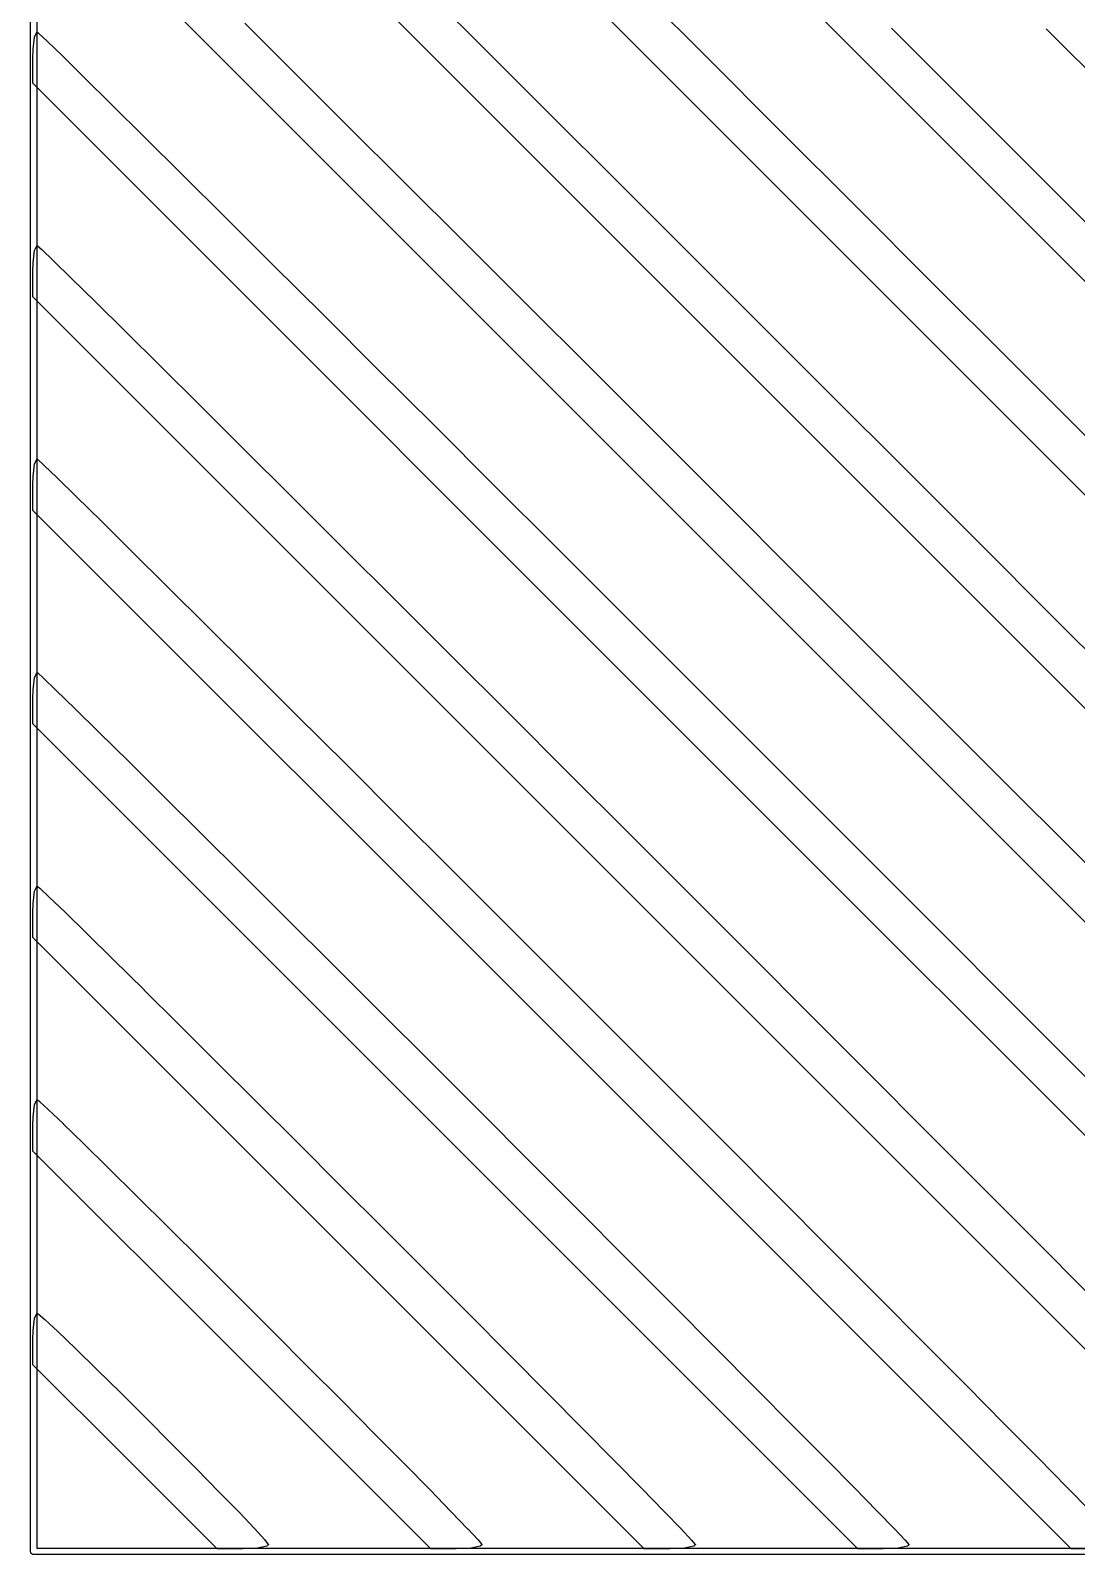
# Model space of a CAD drawing. Extents: x 195.4 to 235.6, y -143.1 to -103.
# Drawn here: x 195.45 to 212.04, y -143.05 to -118.88 of the extents above; entities that cross this region are included whole.
import ezdxf

# ---------------------------------------------------------------- set-up
doc = ezdxf.new("R2010")
doc.units = 0
doc.layers.add('BLACK', color=7, linetype='CONTINUOUS')

msp = doc.modelspace()

# ---------------------------------------------------------------- linework, layer by layer
at = {"layer": 'BLACK', "linetype": 'CONTINUOUS'}
for p, q in [((195.45, -142.998), (195.45, -103.002)), ((195.55, -103.05), (195.55, -142.95)), ((232.278, -142.96), (195.49, -106.172)), ((212.191, -126.259), (195.49, -109.559)), ((210.497, -127.953), (195.49, -112.946)), ((208.804, -129.646), (195.49, -116.332)), ((205.033, -118.163), (206.173, -119.302)), ((201.679, -118.202), (202.665, -119.185)), ((195.516, -118.985), (195.553, -118.909)), ((195.553, -118.908), (195.554, -118.907)), ((195.553, -118.909), (195.553, -118.908)), ((195.553, -118.908), (195.553, -118.908)), ((195.553, -118.908), (195.553, -118.908)), ((195.553, -118.908), (195.553, -118.908)), ((195.553, -118.908), (195.553, -118.908)), ((195.553, -118.909), (195.553, -118.909)), ((195.553, -118.909), (195.553, -118.909)), ((195.553, -118.909), (195.553, -118.909)), ((195.554, -118.907), (195.554, -118.907)), ((195.554, -118.907), (195.554, -118.907)), ((195.554, -118.907), (195.554, -118.907)), ((195.554, -118.907), (195.555, -118.907)), ((195.555, -118.907), (195.555, -118.906)), ((195.555, -118.906), (195.555, -118.906)), ((195.555, -118.906), (195.556, -118.906)), ((195.555, -118.907), (195.555, -118.907)), ((195.555, -118.907), (195.555, -118.907)), ((195.556, -118.906), (195.556, -118.906)), ((195.556, -118.906), (195.556, -118.906)), ((195.556, -118.906), (195.556, -118.906)), ((195.556, -118.906), (195.557, -118.906)), ((195.557, -118.906), (195.557, -118.906)), ((195.557, -118.906), (195.557, -118.906)), ((195.557, -118.906), (195.557, -118.906)), ((195.557, -118.906), (195.557, -118.906)), ((195.557, -118.906), (195.558, -118.906)), ((195.558, -118.906), (195.558, -118.906)), ((195.558, -118.906), (195.558, -118.906)), ((195.558, -118.906), (195.558, -118.906)), ((195.558, -118.906), (195.559, -118.906)), ((195.559, -118.906), (195.559, -118.906)), ((195.559, -118.906), (195.559, -118.907)), ((195.559, -118.907), (195.559, -118.907)), ((195.559, -118.907), (195.559, -118.907)), ((195.559, -118.907), (195.56, -118.907)), ((195.56, -118.907), (195.56, -118.907)), ((195.56, -118.907), (195.56, -118.907)), ((195.56, -118.907), (195.56, -118.907)), ((195.56, -118.907), (195.584, -118.927)), ((198.848, -118.767), (199.634, -119.548)), ((209.107, -118.844), (222.587, -132.323)), ((212.755, -120.045), (211.564, -118.857)), ((195.492, -119.18), (195.515, -118.986)), ((195.515, -118.986), (195.515, -118.985)), ((195.515, -118.985), (195.515, -118.985)), ((195.515, -118.985), (195.516, -118.985)), ((195.515, -118.986), (195.515, -118.986)), ((195.515, -118.986), (195.515, -118.986)), ((195.515, -118.986), (195.515, -118.986)), ((195.515, -118.986), (195.515, -118.986)), ((195.584, -118.927), (195.584, -118.927)), ((195.584, -118.927), (195.584, -118.927)), ((195.584, -118.927), (195.584, -118.927)), ((195.584, -118.927), (195.716, -119.052)), ((195.716, -119.052), (195.716, -119.052)), ((195.716, -119.052), (195.716, -119.052)), ((195.716, -119.052), (195.956, -119.286)), ((195.489, -119.313), (195.492, -119.18)), ((195.489, -119.716), (195.489, -119.313)), ((195.489, -119.313), (195.489, -119.313)), ((195.489, -119.313), (195.489, -119.313)), ((195.492, -119.18), (195.492, -119.18)), ((195.492, -119.18), (195.492, -119.18)), ((195.492, -119.18), (195.492, -119.18)), ((195.956, -119.286), (195.956, -119.286)), ((195.956, -119.286), (195.956, -119.286)), ((195.956, -119.286), (196.298, -119.621)), ((202.665, -119.185), (202.665, -119.185)), ((202.665, -119.185), (203.695, -120.213)), ((206.173, -119.302), (207.344, -120.471)), ((196.298, -119.621), (196.298, -119.622)), ((196.298, -119.622), (196.734, -120.053)), ((199.634, -119.548), (199.634, -119.548)), ((199.634, -119.548), (199.634, -119.548)), ((199.634, -119.548), (200.48, -120.392)), ((195.489, -119.717), (195.489, -119.716)), ((195.489, -119.716), (195.489, -119.716)), ((195.489, -119.716), (195.489, -119.716)), ((195.489, -119.718), (195.489, -119.717)), ((195.489, -119.717), (195.489, -119.717)), ((195.489, -119.717), (195.489, -119.717)), ((195.489, -119.717), (195.489, -119.717)), ((195.489, -119.717), (195.489, -119.717)), ((195.489, -119.717), (195.489, -119.717)), ((195.49, -119.718), (195.489, -119.718)), ((195.489, -119.718), (195.489, -119.718)), ((195.489, -119.718), (195.489, -119.718)), ((195.49, -119.719), (195.49, -119.718)), ((207.111, -131.339), (195.49, -119.719)), ((195.49, -119.719), (195.49, -119.719)), ((195.49, -119.719), (195.49, -119.719)), ((196.734, -120.053), (196.734, -120.053)), ((196.734, -120.053), (196.734, -120.053)), ((196.734, -120.053), (197.259, -120.572)), ((203.695, -120.213), (204.765, -121.281)), ((197.259, -120.572), (197.259, -120.572)), ((197.259, -120.572), (197.864, -121.173)), ((200.48, -120.392), (200.48, -120.392)), ((200.48, -120.392), (201.382, -121.29)), ((207.344, -120.471), (207.344, -120.471)), ((207.344, -120.471), (208.54, -121.666)), ((197.864, -121.173), (197.864, -121.173)), ((197.864, -121.173), (197.864, -121.173)), ((197.864, -121.173), (198.543, -121.848)), ((201.382, -121.29), (201.382, -121.29)), ((201.382, -121.29), (202.333, -122.238)), ((204.765, -121.281), (205.868, -122.382)), ((208.54, -121.666), (209.755, -122.881)), ((198.543, -121.848), (198.543, -121.848)), ((198.543, -121.848), (199.29, -122.59)), ((202.333, -122.238), (202.333, -122.238)), ((202.333, -122.238), (202.333, -122.238)), ((202.333, -122.238), (203.325, -123.229)), ((195.492, -122.566), (195.515, -122.373)), ((195.515, -122.372), (195.516, -122.371)), ((195.515, -122.373), (195.515, -122.372)), ((195.515, -122.372), (195.515, -122.372)), ((195.515, -122.372), (195.515, -122.372)), ((195.515, -122.372), (195.515, -122.372)), ((195.515, -122.373), (195.515, -122.373)), ((195.515, -122.373), (195.515, -122.373)), ((195.516, -122.371), (195.553, -122.295)), ((195.553, -122.295), (195.553, -122.294)), ((195.553, -122.294), (195.553, -122.294)), ((195.553, -122.294), (195.554, -122.294)), ((195.553, -122.295), (195.553, -122.295)), ((195.553, -122.295), (195.553, -122.295)), ((195.553, -122.295), (195.553, -122.295)), ((195.553, -122.295), (195.553, -122.295)), ((195.553, -122.295), (195.553, -122.295)), ((195.554, -122.294), (195.554, -122.293)), ((195.554, -122.293), (195.555, -122.293)), ((195.554, -122.294), (195.554, -122.294)), ((195.554, -122.294), (195.554, -122.294)), ((195.554, -122.294), (195.554, -122.294)), ((195.555, -122.293), (195.555, -122.293)), ((195.555, -122.293), (195.555, -122.293)), ((195.555, -122.293), (195.555, -122.293)), ((195.555, -122.293), (195.555, -122.293)), ((195.555, -122.293), (195.556, -122.293)), ((195.556, -122.293), (195.556, -122.293)), ((195.556, -122.293), (195.556, -122.293)), ((195.556, -122.293), (195.556, -122.293)), ((195.556, -122.293), (195.557, -122.293)), ((195.557, -122.293), (195.557, -122.293)), ((195.557, -122.293), (195.557, -122.293)), ((195.557, -122.293), (195.557, -122.293)), ((195.557, -122.293), (195.558, -122.293)), ((195.558, -122.293), (195.558, -122.293)), ((195.558, -122.293), (195.558, -122.293)), ((195.558, -122.293), (195.558, -122.293)), ((195.558, -122.293), (195.559, -122.293)), ((195.559, -122.293), (195.559, -122.293)), ((195.559, -122.293), (195.559, -122.293)), ((195.559, -122.293), (195.559, -122.293)), ((195.559, -122.293), (195.56, -122.293)), ((195.56, -122.293), (195.56, -122.293)), ((195.56, -122.293), (195.56, -122.293)), ((195.56, -122.293), (195.56, -122.294)), ((195.56, -122.294), (195.56, -122.294)), ((195.56, -122.294), (195.561, -122.294)), ((195.561, -122.294), (195.63, -122.356)), ((195.63, -122.356), (195.63, -122.356)), ((195.63, -122.356), (195.63, -122.356)), ((195.63, -122.356), (195.63, -122.356)), ((195.63, -122.356), (195.812, -122.53)), ((195.812, -122.53), (195.812, -122.53)), ((195.812, -122.53), (195.812, -122.53)), ((195.812, -122.53), (196.097, -122.809)), ((205.868, -122.382), (205.868, -122.382)), ((205.868, -122.382), (206.998, -123.511)), ((195.489, -122.7), (195.492, -122.567)), ((195.489, -123.102), (195.489, -122.7)), ((195.489, -122.7), (195.489, -122.7)), ((195.489, -122.7), (195.489, -122.7)), ((195.492, -122.567), (195.492, -122.566)), ((195.492, -122.566), (195.492, -122.566)), ((195.492, -122.567), (195.492, -122.567)), ((199.29, -122.59), (199.29, -122.59)), ((199.29, -122.59), (199.29, -122.59)), ((199.29, -122.59), (200.096, -123.393)), ((196.097, -122.809), (196.097, -122.809)), ((196.097, -122.809), (196.48, -123.186)), ((209.755, -122.881), (209.755, -122.881)), ((209.755, -122.881), (210.984, -124.109)), ((195.489, -123.103), (195.489, -123.102)), ((195.489, -123.104), (195.489, -123.103)), ((195.489, -123.103), (195.489, -123.103)), ((195.489, -123.103), (195.489, -123.103)), ((195.489, -123.103), (195.489, -123.103)), ((195.489, -123.105), (195.489, -123.104)), ((195.489, -123.104), (195.489, -123.104)), ((195.489, -123.104), (195.489, -123.104)), ((195.489, -123.104), (195.489, -123.104)), ((195.49, -123.105), (195.489, -123.105)), ((195.489, -123.105), (195.489, -123.105)), ((195.489, -123.105), (195.489, -123.105)), ((195.49, -123.106), (195.49, -123.105)), ((195.49, -123.105), (195.49, -123.105)), ((205.417, -133.033), (195.49, -123.106)), ((195.49, -123.106), (195.49, -123.106)), ((196.48, -123.186), (196.48, -123.186)), ((196.48, -123.186), (196.952, -123.652)), ((203.325, -123.229), (204.353, -124.255)), ((200.096, -123.393), (200.096, -123.393)), ((200.096, -123.393), (200.096, -123.393)), ((200.096, -123.393), (200.956, -124.25)), ((196.952, -123.652), (196.952, -123.652)), ((196.952, -123.652), (197.505, -124.201)), ((206.998, -123.511), (208.148, -124.66)), ((197.505, -124.201), (197.505, -124.201)), ((197.505, -124.201), (197.505, -124.201)), ((197.505, -124.201), (198.134, -124.824)), ((210.984, -124.109), (212.221, -125.346)), ((200.956, -124.25), (200.956, -124.25)), ((200.956, -124.25), (201.862, -125.153)), ((204.353, -124.255), (205.411, -125.311)), ((208.148, -124.66), (208.148, -124.66)), ((208.148, -124.66), (209.313, -125.824)), ((198.134, -124.824), (198.134, -124.824)), ((198.134, -124.824), (198.829, -125.515)), ((201.862, -125.153), (202.807, -126.096)), ((205.411, -125.311), (205.411, -125.311)), ((205.411, -125.311), (206.491, -126.39)), ((198.829, -125.515), (198.829, -125.515)), ((198.829, -125.515), (199.583, -126.266)), ((195.492, -125.953), (195.515, -125.76)), ((195.515, -125.759), (195.515, -125.758)), ((195.515, -125.758), (195.516, -125.758)), ((195.515, -125.76), (195.515, -125.759)), ((195.515, -125.759), (195.515, -125.759)), ((195.515, -125.759), (195.515, -125.759)), ((195.515, -125.759), (195.515, -125.759)), ((195.515, -125.76), (195.515, -125.76)), ((195.516, -125.758), (195.553, -125.682)), ((195.553, -125.682), (195.553, -125.681)), ((195.553, -125.681), (195.553, -125.681)), ((195.553, -125.681), (195.553, -125.681)), ((195.553, -125.681), (195.553, -125.681)), ((195.553, -125.681), (195.554, -125.681)), ((195.553, -125.682), (195.553, -125.682)), ((195.553, -125.682), (195.553, -125.682)), ((195.553, -125.682), (195.553, -125.682)), ((195.554, -125.681), (195.554, -125.68)), ((195.554, -125.68), (195.554, -125.68)), ((195.554, -125.68), (195.554, -125.68)), ((195.554, -125.68), (195.555, -125.68)), ((195.554, -125.681), (195.554, -125.681)), ((195.555, -125.68), (195.555, -125.68)), ((195.555, -125.68), (195.555, -125.68)), ((195.555, -125.68), (195.555, -125.68)), ((195.555, -125.68), (195.555, -125.68)), ((195.555, -125.68), (195.556, -125.68)), ((195.556, -125.68), (195.556, -125.679)), ((195.556, -125.679), (195.556, -125.679)), ((195.556, -125.679), (195.556, -125.679)), ((195.556, -125.679), (195.557, -125.679)), ((195.557, -125.679), (195.557, -125.679)), ((195.557, -125.679), (195.557, -125.679)), ((195.557, -125.679), (195.557, -125.679)), ((195.557, -125.679), (195.558, -125.679)), ((195.558, -125.679), (195.558, -125.679)), ((195.558, -125.679), (195.558, -125.679)), ((195.558, -125.679), (195.558, -125.68)), ((195.558, -125.68), (195.559, -125.68)), ((195.559, -125.68), (195.559, -125.68)), ((195.559, -125.68), (195.559, -125.68)), ((195.559, -125.68), (195.559, -125.68)), ((195.559, -125.68), (195.559, -125.68)), ((195.559, -125.68), (195.56, -125.68)), ((195.56, -125.68), (195.566, -125.684)), ((195.566, -125.684), (195.566, -125.684)), ((195.566, -125.684), (195.566, -125.684)), ((195.566, -125.684), (195.567, -125.685)), ((195.567, -125.685), (195.663, -125.773)), ((195.663, -125.773), (195.663, -125.773)), ((195.663, -125.773), (195.663, -125.773)), ((195.663, -125.773), (195.663, -125.773)), ((195.663, -125.773), (195.869, -125.971)), ((209.313, -125.824), (209.313, -125.824)), ((209.313, -125.824), (210.486, -126.997)), ((195.489, -126.087), (195.492, -125.953)), ((195.489, -126.489), (195.489, -126.087)), ((195.489, -126.087), (195.489, -126.087)), ((195.489, -126.087), (195.489, -126.087)), ((195.492, -125.953), (195.492, -125.953)), ((195.492, -125.953), (195.492, -125.953)), ((195.492, -125.953), (195.492, -125.953)), ((195.869, -125.971), (195.869, -125.971)), ((195.869, -125.971), (196.175, -126.271)), ((202.807, -126.096), (202.807, -126.096)), ((202.807, -126.096), (203.785, -127.072)), ((196.175, -126.271), (196.175, -126.271)), ((196.175, -126.271), (196.575, -126.664)), ((199.583, -126.266), (199.583, -126.267)), ((199.583, -126.267), (199.583, -126.267)), ((199.583, -126.267), (200.39, -127.07)), ((206.491, -126.39), (207.587, -127.485)), ((195.489, -126.49), (195.489, -126.489)), ((195.489, -126.489), (195.489, -126.489)), ((195.489, -126.491), (195.489, -126.49)), ((195.489, -126.49), (195.489, -126.49)), ((195.489, -126.49), (195.489, -126.49)), ((195.489, -126.49), (195.489, -126.49)), ((195.489, -126.492), (195.489, -126.491)), ((195.489, -126.491), (195.489, -126.491)), ((195.489, -126.491), (195.489, -126.491)), ((195.489, -126.491), (195.489, -126.491)), ((195.49, -126.492), (195.489, -126.492)), ((195.489, -126.492), (195.489, -126.492)), ((195.49, -126.493), (195.49, -126.492)), ((195.49, -126.492), (195.49, -126.492)), ((195.49, -126.492), (195.49, -126.492)), ((203.724, -134.726), (195.49, -126.493)), ((196.575, -126.664), (196.575, -126.664)), ((196.575, -126.664), (197.059, -127.142)), ((200.39, -127.07), (200.39, -127.07)), ((200.39, -127.07), (201.241, -127.918)), ((203.785, -127.072), (203.785, -127.072)), ((203.785, -127.072), (204.788, -128.074)), ((210.486, -126.997), (210.486, -126.997)), ((210.486, -126.997), (211.662, -128.173)), ((197.059, -127.142), (197.059, -127.142)), ((197.059, -127.142), (197.059, -127.142)), ((197.059, -127.142), (197.619, -127.697)), ((207.587, -127.485), (207.587, -127.485)), ((207.587, -127.485), (207.587, -127.485)), ((207.587, -127.485), (208.693, -128.591)), ((197.619, -127.697), (197.619, -127.697)), ((197.619, -127.697), (197.619, -127.697)), ((197.619, -127.697), (198.247, -128.321)), ((201.241, -127.918), (201.241, -127.918)), ((201.241, -127.918), (202.129, -128.804)), ((204.788, -128.074), (204.788, -128.074)), ((204.788, -128.074), (204.788, -128.074)), ((204.788, -128.074), (205.81, -129.095)), ((225.505, -142.96), (210.497, -127.953)), ((210.497, -127.953), (210.497, -127.953)), ((198.247, -128.321), (198.247, -128.321)), ((198.247, -128.321), (198.936, -129.006)), ((211.662, -128.173), (211.662, -128.173)), ((211.662, -128.173), (212.834, -129.345)), ((202.129, -128.804), (202.129, -128.804)), ((202.129, -128.804), (203.047, -129.72)), ((208.693, -128.591), (208.693, -128.591)), ((208.693, -128.591), (209.802, -129.7)), ((198.936, -129.006), (198.936, -129.006)), ((198.936, -129.006), (198.936, -129.006)), ((198.936, -129.006), (199.676, -129.743)), ((195.492, -129.34), (195.515, -129.146)), ((195.515, -129.146), (195.515, -129.145)), ((195.515, -129.145), (195.515, -129.145)), ((195.515, -129.145), (195.516, -129.145)), ((195.515, -129.146), (195.515, -129.146)), ((195.515, -129.146), (195.515, -129.146)), ((195.515, -129.146), (195.515, -129.146)), ((195.515, -129.146), (195.515, -129.146)), ((195.516, -129.145), (195.552, -129.069)), ((195.552, -129.069), (195.553, -129.069)), ((195.553, -129.068), (195.553, -129.067)), ((195.553, -129.067), (195.554, -129.067)), ((195.553, -129.069), (195.553, -129.068)), ((195.553, -129.068), (195.553, -129.068)), ((195.553, -129.068), (195.553, -129.068)), ((195.553, -129.068), (195.553, -129.068)), ((195.553, -129.069), (195.553, -129.069)), ((195.553, -129.069), (195.553, -129.069)), ((195.554, -129.067), (195.554, -129.067)), ((195.554, -129.067), (195.554, -129.067)), ((195.554, -129.067), (195.554, -129.067)), ((195.554, -129.067), (195.554, -129.067)), ((195.554, -129.067), (195.555, -129.067)), ((195.555, -129.067), (195.555, -129.066)), ((195.555, -129.066), (195.555, -129.066)), ((195.555, -129.066), (195.556, -129.066)), ((195.555, -129.067), (195.555, -129.067)), ((195.556, -129.066), (195.556, -129.066)), ((195.556, -129.066), (195.556, -129.066)), ((195.556, -129.066), (195.556, -129.066)), ((195.556, -129.066), (195.556, -129.066)), ((195.556, -129.066), (195.557, -129.066)), ((195.557, -129.066), (195.557, -129.066)), ((195.557, -129.066), (195.557, -129.066)), ((195.557, -129.066), (195.557, -129.066)), ((195.557, -129.066), (195.558, -129.066)), ((195.558, -129.066), (195.558, -129.066)), ((195.558, -129.066), (195.558, -129.066)), ((195.558, -129.066), (195.558, -129.066)), ((195.558, -129.066), (195.559, -129.066)), ((195.559, -129.066), (195.559, -129.066)), ((195.559, -129.066), (195.559, -129.067)), ((195.559, -129.067), (195.559, -129.067)), ((195.559, -129.067), (195.559, -129.067)), ((195.559, -129.067), (195.564, -129.069)), ((195.564, -129.069), (195.564, -129.069)), ((195.564, -129.069), (195.564, -129.069)), ((195.564, -129.069), (195.564, -129.069)), ((195.564, -129.069), (195.564, -129.069)), ((195.564, -129.069), (195.564, -129.07)), ((195.564, -129.07), (195.565, -129.07)), ((195.565, -129.07), (195.565, -129.07)), ((195.565, -129.07), (195.655, -129.151)), ((195.655, -129.151), (195.655, -129.151)), ((195.655, -129.151), (195.655, -129.151)), ((195.655, -129.151), (195.655, -129.151)), ((195.655, -129.151), (195.854, -129.341)), ((205.81, -129.095), (205.81, -129.095)), ((205.81, -129.095), (205.81, -129.095)), ((205.81, -129.095), (206.843, -130.128)), ((195.489, -129.473), (195.492, -129.34)), ((195.489, -129.876), (195.489, -129.473)), ((195.489, -129.473), (195.489, -129.473)), ((195.489, -129.473), (195.489, -129.473)), ((195.492, -129.34), (195.492, -129.34)), ((195.492, -129.34), (195.492, -129.34)), ((195.492, -129.34), (195.492, -129.34)), ((195.854, -129.341), (195.854, -129.342)), ((195.854, -129.342), (195.854, -129.342)), ((195.854, -129.342), (196.152, -129.632)), ((196.152, -129.632), (196.152, -129.632)), ((196.152, -129.632), (196.152, -129.632)), ((196.152, -129.632), (196.54, -130.013)), ((199.676, -129.743), (199.676, -129.743)), ((199.676, -129.743), (200.461, -130.524)), ((203.047, -129.72), (203.987, -130.659)), ((222.118, -142.96), (208.804, -129.646)), ((208.804, -129.646), (208.804, -129.646)), ((209.802, -129.7), (210.908, -130.806)), ((195.489, -129.877), (195.489, -129.876)), ((195.489, -129.876), (195.489, -129.876)), ((195.489, -129.878), (195.489, -129.877)), ((195.489, -129.877), (195.489, -129.877)), ((195.489, -129.877), (195.489, -129.877)), ((195.489, -129.877), (195.489, -129.877)), ((195.49, -129.879), (195.489, -129.878)), ((195.489, -129.878), (195.489, -129.878)), ((195.489, -129.878), (195.489, -129.878)), ((195.489, -129.878), (195.489, -129.878)), ((195.489, -129.878), (195.489, -129.878)), ((195.489, -129.878), (195.489, -129.878)), ((202.031, -136.42), (195.49, -129.879)), ((195.49, -129.879), (195.49, -129.879)), ((195.49, -129.879), (195.49, -129.879)), ((195.49, -129.879), (195.49, -129.879)), ((196.54, -130.013), (196.54, -130.013)), ((196.54, -130.013), (197.009, -130.476)), ((206.843, -130.128), (206.843, -130.128)), ((206.843, -130.128), (207.882, -131.166)), ((197.009, -130.476), (197.009, -130.476)), ((197.009, -130.476), (197.55, -131.012)), ((200.461, -130.524), (200.461, -130.524)), ((200.461, -130.524), (201.28, -131.341)), ((203.987, -130.659), (203.987, -130.659)), ((203.987, -130.659), (204.941, -131.613)), ((210.908, -130.806), (210.908, -130.806)), ((210.908, -130.806), (212.004, -131.903)), ((197.55, -131.012), (197.55, -131.012)), ((197.55, -131.012), (198.154, -131.611)), ((207.882, -131.166), (208.918, -132.203)), ((201.28, -131.341), (201.28, -131.341)), ((201.28, -131.341), (202.127, -132.186)), ((218.731, -142.96), (207.111, -131.339)), ((207.111, -131.339), (207.111, -131.339)), ((198.154, -131.611), (198.154, -131.611)), ((198.154, -131.611), (198.154, -131.611)), ((198.154, -131.611), (198.811, -132.264)), ((204.941, -131.613), (204.941, -131.613)), ((204.941, -131.613), (205.903, -132.574)), ((212.004, -131.903), (213.084, -132.984)), ((202.127, -132.186), (202.127, -132.186)), ((202.127, -132.186), (202.993, -133.051)), ((198.811, -132.264), (198.811, -132.264)), ((198.811, -132.264), (199.513, -132.963)), ((208.918, -132.203), (208.918, -132.203)), ((208.918, -132.203), (208.918, -132.203)), ((208.918, -132.203), (209.945, -133.23)), ((195.492, -132.726), (195.515, -132.533)), ((195.515, -132.532), (195.516, -132.531)), ((195.515, -132.533), (195.515, -132.532)), ((195.515, -132.532), (195.515, -132.532)), ((195.515, -132.532), (195.515, -132.532)), ((195.515, -132.532), (195.515, -132.532)), ((195.515, -132.533), (195.515, -132.533)), ((195.515, -132.533), (195.515, -132.533)), ((195.516, -132.531), (195.552, -132.455)), ((195.552, -132.455), (195.552, -132.455)), ((195.552, -132.455), (195.552, -132.455)), ((195.552, -132.455), (195.552, -132.455)), ((195.552, -132.455), (195.553, -132.455)), ((195.553, -132.455), (195.553, -132.454)), ((195.553, -132.454), (195.554, -132.454)), ((195.553, -132.455), (195.553, -132.455)), ((195.553, -132.455), (195.553, -132.455)), ((195.553, -132.455), (195.553, -132.455)), ((195.554, -132.454), (195.554, -132.453)), ((195.554, -132.453), (195.554, -132.453)), ((195.554, -132.453), (195.555, -132.453)), ((195.554, -132.454), (195.554, -132.454)), ((195.554, -132.454), (195.554, -132.454)), ((195.554, -132.454), (195.554, -132.454)), ((195.555, -132.453), (195.555, -132.453)), ((195.555, -132.453), (195.555, -132.453)), ((195.555, -132.453), (195.555, -132.453)), ((195.555, -132.453), (195.555, -132.453)), ((195.555, -132.453), (195.556, -132.453)), ((195.556, -132.453), (195.556, -132.453)), ((195.556, -132.453), (195.556, -132.453)), ((195.556, -132.453), (195.556, -132.453)), ((195.556, -132.453), (195.557, -132.453)), ((195.557, -132.453), (195.557, -132.453)), ((195.557, -132.453), (195.557, -132.453)), ((195.557, -132.453), (195.557, -132.453)), ((195.557, -132.453), (195.558, -132.453)), ((195.558, -132.453), (195.558, -132.453)), ((195.558, -132.453), (195.558, -132.453)), ((195.558, -132.453), (195.558, -132.453)), ((195.558, -132.453), (195.559, -132.453)), ((195.559, -132.453), (195.559, -132.453)), ((195.559, -132.453), (195.559, -132.453)), ((195.559, -132.453), (195.559, -132.453)), ((195.559, -132.453), (195.56, -132.453)), ((195.56, -132.453), (195.56, -132.454)), ((195.56, -132.454), (195.56, -132.454)), ((195.56, -132.454), (195.56, -132.454)), ((195.56, -132.454), (195.599, -132.485)), ((195.599, -132.485), (195.599, -132.485)), ((195.599, -132.485), (195.599, -132.485)), ((195.599, -132.485), (195.599, -132.485)), ((195.599, -132.485), (195.749, -132.625)), ((195.749, -132.625), (195.749, -132.625)), ((195.749, -132.625), (195.749, -132.625)), ((195.749, -132.625), (195.749, -132.625)), ((195.749, -132.625), (195.999, -132.866)), ((205.903, -132.574), (205.903, -132.574)), ((205.903, -132.574), (206.864, -133.535)), ((195.489, -132.86), (195.492, -132.727)), ((195.489, -133.263), (195.489, -132.86)), ((195.489, -132.86), (195.489, -132.86)), ((195.489, -132.86), (195.489, -132.86)), ((195.492, -132.727), (195.492, -132.726)), ((195.492, -132.726), (195.492, -132.726)), ((195.492, -132.727), (195.492, -132.727)), ((195.999, -132.866), (195.999, -132.866)), ((195.999, -132.866), (195.999, -132.866)), ((195.999, -132.866), (196.34, -133.199)), ((199.513, -132.963), (199.513, -132.963)), ((199.513, -132.963), (200.25, -133.697)), ((202.993, -133.051), (202.993, -133.051)), ((202.993, -133.051), (203.87, -133.928)), ((215.345, -142.96), (205.417, -133.033)), ((205.417, -133.033), (205.417, -133.033)), ((195.489, -133.264), (195.489, -133.263)), ((195.489, -133.263), (195.489, -133.263)), ((195.489, -133.263), (195.489, -133.263)), ((195.489, -133.263), (195.489, -133.263)), ((195.489, -133.265), (195.489, -133.264)), ((195.489, -133.264), (195.489, -133.264)), ((195.489, -133.264), (195.489, -133.264)), ((195.489, -133.264), (195.489, -133.264)), ((195.489, -133.264), (195.489, -133.264)), ((195.49, -133.265), (195.489, -133.265)), ((195.489, -133.265), (195.489, -133.265)), ((195.489, -133.265), (195.489, -133.265)), ((195.49, -133.266), (195.49, -133.265)), ((200.338, -138.113), (195.49, -133.266)), ((195.49, -133.266), (195.49, -133.266)), ((195.49, -133.266), (195.49, -133.266)), ((196.34, -133.199), (196.34, -133.199)), ((196.34, -133.199), (196.761, -133.613)), ((209.945, -133.23), (209.945, -133.23)), ((209.945, -133.23), (210.955, -134.242)), ((196.761, -133.613), (196.761, -133.613)), ((196.761, -133.613), (197.251, -134.097)), ((206.864, -133.535), (206.864, -133.535)), ((206.864, -133.535), (207.817, -134.489)), ((200.25, -133.697), (200.25, -133.697)), ((200.25, -133.697), (201.013, -134.459)), ((197.251, -134.097), (197.251, -134.098)), ((197.251, -134.098), (197.251, -134.098)), ((197.251, -134.098), (197.8, -134.642)), ((203.87, -133.928), (203.87, -133.928)), ((203.87, -133.928), (204.75, -134.807)), ((210.955, -134.242), (211.943, -135.232)), ((201.013, -134.459), (201.013, -134.459)), ((201.013, -134.459), (201.013, -134.459)), ((201.013, -134.459), (201.793, -135.238)), ((207.817, -134.489), (207.817, -134.489)), ((207.817, -134.489), (208.755, -135.429)), ((197.8, -134.642), (197.8, -134.642)), ((197.8, -134.642), (198.397, -135.235)), ((211.958, -142.96), (203.724, -134.726)), ((203.724, -134.726), (203.724, -134.726)), ((204.75, -134.807), (204.75, -134.807)), ((204.75, -134.807), (205.624, -135.682)), ((198.397, -135.235), (198.397, -135.235)), ((198.397, -135.235), (199.032, -135.867)), ((201.793, -135.238), (201.793, -135.238)), ((201.793, -135.238), (202.581, -136.026)), ((211.943, -135.232), (211.943, -135.232)), ((211.943, -135.232), (212.901, -136.191)), ((208.755, -135.429), (208.755, -135.429)), ((208.755, -135.429), (209.671, -136.346)), ((205.624, -135.682), (205.624, -135.682)), ((205.624, -135.682), (206.484, -136.544)), ((195.492, -136.113), (195.515, -135.92)), ((195.515, -135.918), (195.552, -135.842)), ((195.515, -135.919), (195.515, -135.918)), ((195.515, -135.918), (195.515, -135.918)), ((195.515, -135.92), (195.515, -135.919)), ((195.515, -135.919), (195.515, -135.919)), ((195.515, -135.919), (195.515, -135.919)), ((195.515, -135.919), (195.515, -135.919)), ((195.515, -135.92), (195.515, -135.92)), ((195.552, -135.842), (195.552, -135.842)), ((195.552, -135.842), (195.553, -135.842)), ((195.553, -135.842), (195.553, -135.841)), ((195.553, -135.841), (195.553, -135.841)), ((195.553, -135.841), (195.553, -135.841)), ((195.553, -135.841), (195.553, -135.841)), ((195.553, -135.841), (195.553, -135.841)), ((195.553, -135.841), (195.553, -135.841)), ((195.553, -135.841), (195.554, -135.841)), ((195.554, -135.841), (195.554, -135.84)), ((195.554, -135.84), (195.554, -135.84)), ((195.554, -135.84), (195.554, -135.84)), ((195.554, -135.84), (195.554, -135.84)), ((195.554, -135.84), (195.555, -135.84)), ((195.555, -135.84), (195.556, -135.839)), ((195.555, -135.84), (195.555, -135.84)), ((195.555, -135.84), (195.555, -135.84)), ((195.555, -135.84), (195.555, -135.84)), ((195.556, -135.839), (195.556, -135.839)), ((195.556, -135.839), (195.556, -135.839)), ((195.556, -135.839), (195.556, -135.839)), ((195.556, -135.839), (195.557, -135.839)), ((195.557, -135.839), (195.557, -135.839)), ((195.557, -135.839), (195.557, -135.839)), ((195.557, -135.839), (195.557, -135.839)), ((195.557, -135.839), (195.558, -135.839)), ((195.558, -135.839), (195.558, -135.839)), ((195.558, -135.839), (195.558, -135.839)), ((195.558, -135.839), (195.558, -135.84)), ((195.558, -135.84), (195.558, -135.84)), ((195.558, -135.84), (195.559, -135.84)), ((195.559, -135.84), (195.559, -135.84)), ((195.559, -135.84), (195.559, -135.84)), ((195.559, -135.84), (195.559, -135.84)), ((195.559, -135.84), (195.56, -135.84)), ((195.56, -135.84), (195.591, -135.863)), ((195.591, -135.863), (195.591, -135.864)), ((195.591, -135.864), (195.591, -135.864)), ((195.591, -135.864), (195.591, -135.864)), ((195.591, -135.864), (195.73, -135.991)), ((195.73, -135.991), (195.73, -135.991)), ((195.73, -135.991), (195.73, -135.991)), ((195.73, -135.991), (195.73, -135.991)), ((195.73, -135.991), (195.967, -136.217)), ((199.032, -135.867), (199.032, -135.867)), ((199.032, -135.867), (199.695, -136.527)), ((202.581, -136.026), (202.581, -136.026)), ((202.581, -136.026), (202.581, -136.026)), ((202.581, -136.026), (203.368, -136.813)), ((195.489, -136.247), (195.492, -136.113)), ((195.489, -136.65), (195.489, -136.247)), ((195.489, -136.247), (195.489, -136.247)), ((195.489, -136.247), (195.489, -136.247)), ((195.492, -136.113), (195.492, -136.113)), ((195.492, -136.113), (195.492, -136.113)), ((195.492, -136.113), (195.492, -136.113)), ((195.967, -136.217), (195.967, -136.218)), ((195.967, -136.218), (195.967, -136.218)), ((195.967, -136.218), (196.289, -136.531)), ((196.289, -136.531), (196.289, -136.531)), ((196.289, -136.531), (196.684, -136.918)), ((199.695, -136.527), (199.695, -136.527)), ((199.695, -136.527), (200.374, -137.206)), ((208.572, -142.96), (202.031, -136.42)), ((202.031, -136.42), (202.031, -136.42)), ((206.484, -136.544), (206.484, -136.544)), ((206.484, -136.544), (207.323, -137.385)), ((209.671, -136.346), (209.671, -136.346)), ((209.671, -136.346), (210.556, -137.233)), ((195.489, -136.651), (195.489, -136.65)), ((195.489, -136.65), (195.489, -136.65)), ((195.489, -136.65), (195.489, -136.65)), ((195.489, -136.65), (195.489, -136.65)), ((195.489, -136.65), (195.489, -136.65)), ((195.489, -136.652), (195.489, -136.651)), ((195.489, -136.651), (195.489, -136.651)), ((195.489, -136.651), (195.489, -136.651)), ((195.489, -136.651), (195.489, -136.651)), ((195.49, -136.652), (195.489, -136.652)), ((195.489, -136.652), (195.489, -136.652)), ((195.489, -136.652), (195.489, -136.652)), ((195.49, -136.653), (195.49, -136.652)), ((198.644, -139.806), (195.49, -136.653)), ((195.49, -136.653), (195.49, -136.653)), ((195.49, -136.653), (195.49, -136.653)), ((196.684, -136.918), (196.684, -136.918)), ((196.684, -136.918), (196.684, -136.918)), ((196.684, -136.918), (197.138, -137.366)), ((203.368, -136.813), (203.368, -136.813)), ((203.368, -136.813), (204.144, -137.59)), ((200.374, -137.206), (200.374, -137.206)), ((200.374, -137.206), (201.06, -137.891)), ((210.556, -137.233), (210.556, -137.233)), ((210.556, -137.233), (211.403, -138.083)), ((197.138, -137.366), (197.138, -137.366)), ((197.138, -137.366), (197.138, -137.366)), ((197.138, -137.366), (197.639, -137.862)), ((207.323, -137.385), (207.323, -137.385)), ((207.323, -137.385), (208.132, -138.196)), ((204.144, -137.59), (204.144, -137.59)), ((204.144, -137.59), (204.901, -138.349)), ((197.639, -137.862), (197.639, -137.862)), ((197.639, -137.862), (198.173, -138.393)), ((201.06, -137.891), (201.06, -137.891)), ((201.06, -137.891), (201.741, -138.573)), ((205.185, -142.96), (200.338, -138.113)), ((200.338, -138.113), (200.338, -138.113)), ((208.132, -138.196), (208.132, -138.196)), ((208.132, -138.196), (208.902, -138.969)), ((211.403, -138.083), (211.403, -138.083)), ((211.403, -138.083), (212.205, -138.888)), ((198.173, -138.393), (198.174, -138.393)), ((198.174, -138.393), (198.174, -138.394)), ((198.174, -138.394), (198.729, -138.947)), ((204.901, -138.349), (204.901, -138.349)), ((204.901, -138.349), (205.629, -139.08)), ((201.741, -138.573), (201.741, -138.573)), ((201.741, -138.573), (202.407, -139.241)), ((198.729, -138.947), (198.729, -138.947)), ((198.729, -138.947), (199.293, -139.511)), ((205.629, -139.08), (205.629, -139.08)), ((205.629, -139.08), (206.319, -139.773)), ((208.902, -138.969), (208.903, -138.969)), ((208.903, -138.969), (209.627, -139.697)), ((195.492, -139.5), (195.515, -139.306)), ((195.515, -139.305), (195.552, -139.229)), ((195.515, -139.306), (195.515, -139.305)), ((195.515, -139.305), (195.515, -139.305)), ((195.515, -139.305), (195.515, -139.305)), ((195.515, -139.306), (195.515, -139.306)), ((195.515, -139.306), (195.515, -139.306)), ((195.515, -139.306), (195.515, -139.306)), ((195.515, -139.306), (195.515, -139.306)), ((195.552, -139.229), (195.552, -139.228)), ((195.552, -139.228), (195.552, -139.228)), ((195.552, -139.228), (195.553, -139.228)), ((195.552, -139.229), (195.552, -139.229)), ((195.552, -139.229), (195.552, -139.229)), ((195.552, -139.229), (195.552, -139.229)), ((195.553, -139.228), (195.553, -139.227)), ((195.553, -139.227), (195.553, -139.227)), ((195.553, -139.227), (195.553, -139.227)), ((195.553, -139.227), (195.554, -139.227)), ((195.553, -139.228), (195.553, -139.228)), ((195.553, -139.228), (195.553, -139.228)), ((195.554, -139.227), (195.554, -139.226)), ((195.554, -139.226), (195.555, -139.226)), ((195.554, -139.227), (195.554, -139.227)), ((195.554, -139.227), (195.554, -139.227)), ((195.554, -139.227), (195.554, -139.227)), ((195.555, -139.226), (195.555, -139.226)), ((195.555, -139.226), (195.555, -139.226)), ((195.555, -139.226), (195.555, -139.226)), ((195.555, -139.226), (195.556, -139.226)), ((195.556, -139.226), (195.556, -139.226)), ((195.556, -139.226), (195.556, -139.226)), ((195.556, -139.226), (195.556, -139.226)), ((195.556, -139.226), (195.557, -139.226)), ((195.557, -139.226), (195.557, -139.226)), ((195.557, -139.226), (195.557, -139.226)), ((195.557, -139.226), (195.557, -139.226)), ((195.557, -139.226), (195.558, -139.226)), ((195.558, -139.226), (195.558, -139.226)), ((195.558, -139.226), (195.558, -139.226)), ((195.558, -139.226), (195.558, -139.226)), ((195.558, -139.226), (195.559, -139.227)), ((195.559, -139.227), (195.559, -139.227)), ((195.559, -139.227), (195.559, -139.227)), ((195.559, -139.227), (195.57, -139.232)), ((195.57, -139.232), (195.57, -139.232)), ((195.57, -139.232), (195.57, -139.232)), ((195.57, -139.232), (195.571, -139.233)), ((195.571, -139.233), (195.571, -139.233)), ((195.571, -139.233), (195.571, -139.233)), ((195.571, -139.233), (195.571, -139.233)), ((195.571, -139.233), (195.571, -139.233)), ((195.571, -139.233), (195.68, -139.325)), ((195.68, -139.325), (195.68, -139.325)), ((195.68, -139.325), (195.68, -139.325)), ((195.68, -139.325), (195.68, -139.325)), ((195.68, -139.325), (195.883, -139.515)), ((202.407, -139.241), (202.407, -139.241)), ((202.407, -139.241), (203.048, -139.884)), ((195.489, -139.634), (195.492, -139.5)), ((195.489, -140.037), (195.489, -139.634)), ((195.489, -139.634), (195.489, -139.634)), ((195.489, -139.634), (195.489, -139.634)), ((195.492, -139.5), (195.492, -139.5)), ((195.492, -139.5), (195.492, -139.5)), ((195.492, -139.5), (195.492, -139.5)), ((195.883, -139.515), (195.883, -139.515)), ((195.883, -139.515), (195.883, -139.515)), ((195.883, -139.515), (195.883, -139.515)), ((195.883, -139.515), (196.163, -139.783)), ((199.293, -139.511), (199.293, -139.511)), ((199.293, -139.511), (199.852, -140.071)), ((196.163, -139.783), (196.163, -139.783)), ((196.163, -139.783), (196.163, -139.783)), ((196.163, -139.783), (196.501, -140.114)), ((201.799, -142.96), (198.644, -139.806)), ((198.644, -139.806), (198.644, -139.806)), ((198.644, -139.806), (198.644, -139.806)), ((203.048, -139.884), (203.048, -139.884)), ((203.048, -139.884), (203.653, -140.493)), ((206.319, -139.773), (206.319, -139.773)), ((206.319, -139.773), (206.963, -140.42)), ((209.627, -139.697), (209.627, -139.697)), ((209.627, -139.697), (210.296, -140.371)), ((195.489, -140.038), (195.489, -140.037)), ((195.489, -140.039), (195.489, -140.038)), ((195.489, -140.038), (195.489, -140.038)), ((195.489, -140.038), (195.489, -140.038)), ((195.489, -140.038), (195.489, -140.038)), ((195.489, -140.038), (195.489, -140.038)), ((195.489, -140.04), (195.489, -140.039)), ((195.489, -140.039), (195.489, -140.039)), ((195.489, -140.039), (195.489, -140.039)), ((195.489, -140.039), (195.489, -140.039)), ((195.49, -140.04), (195.489, -140.04)), ((195.489, -140.04), (195.489, -140.04)), ((195.49, -140.041), (195.49, -140.04)), ((195.49, -140.04), (195.49, -140.04)), ((196.951, -141.5), (195.49, -140.041)), ((195.49, -140.041), (195.49, -140.041)), ((196.501, -140.114), (196.501, -140.114)), ((196.501, -140.114), (196.501, -140.114)), ((196.501, -140.114), (196.881, -140.488)), ((199.852, -140.071), (199.852, -140.071)), ((199.852, -140.071), (200.393, -140.614)), ((210.296, -140.371), (210.296, -140.371)), ((210.296, -140.371), (210.903, -140.983)), ((196.881, -140.488), (196.881, -140.488)), ((196.881, -140.488), (196.881, -140.488)), ((196.881, -140.488), (197.283, -140.887)), ((200.393, -140.614), (200.393, -140.614)), ((200.393, -140.614), (200.904, -141.129)), ((203.653, -140.493), (203.653, -140.493)), ((203.653, -140.493), (204.211, -141.056)), ((206.963, -140.42), (206.963, -140.42)), ((206.963, -140.42), (207.55, -141.012)), ((197.283, -140.887), (197.283, -140.887)), ((197.283, -140.887), (197.283, -140.887)), ((197.283, -140.887), (197.689, -141.294)), ((200.904, -141.129), (200.904, -141.129)), ((200.904, -141.129), (201.371, -141.602)), ((204.211, -141.056), (204.211, -141.056)), ((204.211, -141.056), (204.211, -141.056)), ((204.211, -141.056), (204.713, -141.563)), ((207.55, -141.012), (207.55, -141.012)), ((207.55, -141.012), (208.072, -141.54)), ((210.903, -140.983), (210.903, -140.983)), ((210.903, -140.983), (211.439, -141.524)), ((197.689, -141.294), (197.689, -141.294)), ((197.689, -141.294), (198.083, -141.691)), ((196.952, -141.5), (196.951, -141.5)), ((198.413, -142.96), (196.952, -141.5)), ((201.371, -141.602), (201.371, -141.602)), ((201.371, -141.602), (201.783, -142.021)), ((204.713, -141.563), (204.713, -141.563)), ((204.713, -141.563), (205.147, -142.004)), ((208.072, -141.54), (208.072, -141.54)), ((208.072, -141.54), (208.519, -141.994)), ((211.439, -141.524), (211.439, -141.524)), ((211.439, -141.524), (211.439, -141.524)), ((211.439, -141.524), (211.896, -141.987)), ((198.083, -141.691), (198.083, -141.691)), ((198.083, -141.691), (198.083, -141.691)), ((198.083, -141.691), (198.445, -142.059)), ((198.445, -142.059), (198.445, -142.059)), ((198.445, -142.059), (198.758, -142.381)), ((201.783, -142.021), (201.783, -142.021)), ((201.783, -142.021), (202.125, -142.371)), ((205.147, -142.004), (205.147, -142.004)), ((205.147, -142.004), (205.502, -142.367)), ((208.519, -141.994), (208.519, -141.994)), ((208.519, -141.994), (208.883, -142.365)), ((211.896, -141.987), (211.896, -141.987)), ((211.896, -141.987), (211.896, -141.987)), ((211.896, -141.987), (212.266, -142.363)), ((198.758, -142.381), (198.758, -142.381)), ((198.758, -142.381), (198.758, -142.381)), ((198.758, -142.381), (199.004, -142.639)), ((202.125, -142.371), (202.125, -142.371)), ((202.125, -142.371), (202.125, -142.371)), ((202.125, -142.371), (202.385, -142.641)), ((205.502, -142.367), (205.502, -142.367)), ((205.502, -142.367), (205.502, -142.367)), ((205.502, -142.367), (205.77, -142.643)), ((208.883, -142.365), (208.883, -142.365)), ((208.883, -142.365), (209.155, -142.644)), ((199.004, -142.639), (199.004, -142.639)), ((199.004, -142.639), (199.004, -142.639)), ((199.004, -142.639), (199.004, -142.639)), ((199.004, -142.639), (199.165, -142.814)), ((199.165, -142.814), (199.165, -142.814)), ((199.165, -142.814), (199.165, -142.814)), ((199.165, -142.814), (199.165, -142.814)), ((199.165, -142.814), (199.223, -142.889)), ((202.385, -142.641), (202.386, -142.641)), ((202.386, -142.641), (202.386, -142.641)), ((202.386, -142.641), (202.551, -142.818)), ((202.551, -142.818), (202.551, -142.818)), ((202.551, -142.818), (202.551, -142.818)), ((202.551, -142.818), (202.551, -142.819)), ((202.551, -142.819), (202.61, -142.889)), ((205.77, -142.643), (205.77, -142.643)), ((205.77, -142.643), (205.938, -142.82)), ((205.938, -142.82), (205.938, -142.82)), ((205.938, -142.82), (205.938, -142.82)), ((205.938, -142.82), (205.938, -142.821)), ((205.938, -142.821), (205.996, -142.889)), ((209.155, -142.644), (209.155, -142.644)), ((209.155, -142.644), (209.155, -142.644)), ((209.155, -142.644), (209.324, -142.822)), ((209.324, -142.822), (209.324, -142.822)), ((209.324, -142.822), (209.324, -142.822)), ((209.324, -142.822), (209.324, -142.822)), ((209.324, -142.822), (209.383, -142.889)), ((195.45, -143), (195.45, -142.998)), ((195.451, -143.01), (195.45, -143)), ((195.454, -143.019), (195.451, -143.01)), ((195.458, -143.028), (195.454, -143.019)), ((195.464, -143.036), (195.458, -143.028)), ((195.472, -143.042), (195.464, -143.036)), ((195.481, -143.046), (195.472, -143.042)), ((195.49, -143.049), (195.481, -143.046)), ((195.5, -143.05), (195.49, -143.049)), ((195.502, -143.05), (195.5, -143.05)), ((235.498, -143.05), (195.502, -143.05)), ((195.55, -142.95), (235.45, -142.95)), ((198.414, -142.96), (198.413, -142.96)), ((198.413, -142.96), (198.413, -142.96)), ((198.414, -142.961), (198.414, -142.96)), ((198.414, -142.96), (198.414, -142.96)), ((198.414, -142.96), (198.414, -142.96)), ((198.415, -142.961), (198.414, -142.961)), ((198.414, -142.961), (198.414, -142.961)), ((198.414, -142.961), (198.414, -142.961)), ((198.416, -142.961), (198.415, -142.961)), ((198.415, -142.961), (198.415, -142.961)), ((198.415, -142.961), (198.415, -142.961)), ((198.415, -142.961), (198.415, -142.961)), ((198.415, -142.961), (198.415, -142.961)), ((198.818, -142.961), (198.416, -142.961)), ((198.416, -142.961), (198.416, -142.961)), ((199.052, -142.949), (198.818, -142.961)), ((198.818, -142.961), (198.818, -142.961)), ((198.818, -142.961), (198.818, -142.961)), ((198.818, -142.961), (198.818, -142.961)), ((199.053, -142.949), (199.052, -142.949)), ((199.198, -142.918), (199.053, -142.949)), ((199.053, -142.949), (199.053, -142.949)), ((199.053, -142.949), (199.053, -142.949)), ((199.199, -142.918), (199.198, -142.918)), ((199.198, -142.918), (199.198, -142.918)), ((199.198, -142.918), (199.198, -142.918)), ((199.198, -142.918), (199.198, -142.918)), ((199.198, -142.918), (199.198, -142.918)), ((199.2, -142.917), (199.199, -142.917)), ((199.199, -142.917), (199.199, -142.917)), ((199.199, -142.917), (199.199, -142.918)), ((199.199, -142.918), (199.199, -142.918)), ((199.222, -142.896), (199.2, -142.917)), ((199.2, -142.917), (199.2, -142.917)), ((199.2, -142.917), (199.2, -142.917)), ((199.223, -142.896), (199.222, -142.896)), ((199.223, -142.889), (199.223, -142.889)), ((199.223, -142.889), (199.223, -142.889)), ((199.223, -142.889), (199.223, -142.889)), ((199.223, -142.889), (199.223, -142.89)), ((199.223, -142.89), (199.224, -142.89)), ((199.224, -142.894), (199.223, -142.894)), ((199.223, -142.894), (199.223, -142.895)), ((199.223, -142.895), (199.223, -142.895)), ((199.223, -142.895), (199.223, -142.895)), ((199.223, -142.895), (199.223, -142.895)), ((199.223, -142.895), (199.223, -142.895)), ((199.223, -142.895), (199.223, -142.896)), ((199.224, -142.89), (199.224, -142.89)), ((199.224, -142.89), (199.224, -142.89)), ((199.224, -142.89), (199.224, -142.891)), ((199.224, -142.891), (199.224, -142.891)), ((199.224, -142.891), (199.224, -142.891)), ((199.224, -142.891), (199.224, -142.891)), ((199.224, -142.891), (199.224, -142.892)), ((199.224, -142.892), (199.224, -142.892)), ((199.224, -142.892), (199.224, -142.892)), ((199.224, -142.892), (199.224, -142.892)), ((199.224, -142.892), (199.224, -142.893)), ((199.224, -142.893), (199.224, -142.893)), ((199.224, -142.893), (199.224, -142.893)), ((199.224, -142.893), (199.224, -142.893)), ((199.224, -142.893), (199.224, -142.893)), ((199.224, -142.893), (199.224, -142.894)), ((199.224, -142.894), (199.224, -142.894)), ((199.224, -142.894), (199.224, -142.894)), ((201.8, -142.961), (201.799, -142.96)), ((201.799, -142.96), (201.799, -142.96)), ((201.799, -142.96), (201.799, -142.96)), ((201.799, -142.96), (201.799, -142.96)), ((201.799, -142.96), (201.799, -142.96)), ((201.801, -142.961), (201.8, -142.961)), ((201.8, -142.961), (201.8, -142.961)), ((201.8, -142.961), (201.8, -142.961)), ((201.8, -142.961), (201.8, -142.961)), ((201.802, -142.961), (201.801, -142.961)), ((201.801, -142.961), (201.801, -142.961)), ((201.801, -142.961), (201.801, -142.961)), ((201.801, -142.961), (201.801, -142.961)), ((202.204, -142.961), (201.802, -142.961)), ((201.802, -142.961), (201.802, -142.961)), ((202.439, -142.949), (202.204, -142.961)), ((202.204, -142.961), (202.204, -142.961)), ((202.204, -142.961), (202.204, -142.961)), ((202.204, -142.961), (202.204, -142.961)), ((202.584, -142.918), (202.439, -142.949)), ((202.439, -142.949), (202.439, -142.949)), ((202.439, -142.949), (202.439, -142.949)), ((202.439, -142.949), (202.439, -142.949)), ((202.585, -142.918), (202.584, -142.918)), ((202.584, -142.918), (202.584, -142.918)), ((202.586, -142.918), (202.585, -142.918)), ((202.585, -142.918), (202.585, -142.918)), ((202.585, -142.918), (202.585, -142.918)), ((202.585, -142.918), (202.585, -142.918)), ((202.609, -142.896), (202.586, -142.917)), ((202.586, -142.917), (202.586, -142.917)), ((202.586, -142.917), (202.586, -142.917)), ((202.586, -142.917), (202.586, -142.918)), ((202.586, -142.918), (202.586, -142.918)), ((202.586, -142.918), (202.586, -142.918)), ((202.61, -142.896), (202.609, -142.896)), ((202.609, -142.896), (202.609, -142.896)), ((202.61, -142.889), (202.61, -142.889)), ((202.61, -142.889), (202.61, -142.89)), ((202.61, -142.89), (202.61, -142.89)), ((202.61, -142.89), (202.61, -142.89)), ((202.61, -142.89), (202.61, -142.89)), ((202.61, -142.89), (202.61, -142.89)), ((202.61, -142.89), (202.61, -142.891)), ((202.61, -142.891), (202.61, -142.891)), ((202.61, -142.891), (202.61, -142.891)), ((202.61, -142.891), (202.611, -142.891)), ((202.611, -142.894), (202.61, -142.894)), ((202.61, -142.894), (202.61, -142.894)), ((202.61, -142.894), (202.61, -142.894)), ((202.61, -142.894), (202.61, -142.895)), ((202.61, -142.895), (202.61, -142.895)), ((202.61, -142.895), (202.61, -142.895)), ((202.61, -142.895), (202.61, -142.895)), ((202.61, -142.895), (202.61, -142.895)), ((202.61, -142.895), (202.61, -142.896)), ((202.61, -142.896), (202.61, -142.896)), ((202.611, -142.891), (202.611, -142.892)), ((202.611, -142.892), (202.611, -142.892)), ((202.611, -142.892), (202.611, -142.892)), ((202.611, -142.892), (202.611, -142.892)), ((202.611, -142.892), (202.611, -142.893)), ((202.611, -142.893), (202.611, -142.893)), ((202.611, -142.893), (202.611, -142.893)), ((202.611, -142.893), (202.611, -142.893)), ((202.611, -142.893), (202.611, -142.894)), ((205.186, -142.96), (205.185, -142.96)), ((205.185, -142.96), (205.185, -142.96)), ((205.186, -142.961), (205.186, -142.96)), ((205.186, -142.96), (205.186, -142.96)), ((205.186, -142.96), (205.186, -142.96)), ((205.187, -142.961), (205.186, -142.961)), ((205.188, -142.961), (205.187, -142.961)), ((205.187, -142.961), (205.187, -142.961)), ((205.187, -142.961), (205.187, -142.961)), ((205.187, -142.961), (205.187, -142.961)), ((205.59, -142.961), (205.188, -142.961)), ((205.188, -142.961), (205.188, -142.961)), ((205.188, -142.961), (205.188, -142.961)), ((205.188, -142.961), (205.188, -142.961)), ((205.188, -142.961), (205.188, -142.961)), ((205.591, -142.961), (205.59, -142.961)), ((205.825, -142.949), (205.591, -142.961)), ((205.591, -142.961), (205.591, -142.961)), ((205.591, -142.961), (205.591, -142.961)), ((205.826, -142.949), (205.825, -142.949)), ((205.825, -142.949), (205.825, -142.949)), ((205.971, -142.919), (205.826, -142.949)), ((205.826, -142.949), (205.826, -142.949)), ((205.972, -142.918), (205.971, -142.918)), ((205.971, -142.918), (205.971, -142.918)), ((205.971, -142.918), (205.971, -142.918)), ((205.971, -142.918), (205.971, -142.919)), ((205.973, -142.918), (205.972, -142.918)), ((205.972, -142.918), (205.972, -142.918)), ((205.972, -142.918), (205.972, -142.918)), ((205.972, -142.918), (205.972, -142.918)), ((205.972, -142.918), (205.972, -142.918)), ((205.996, -142.896), (205.973, -142.917)), ((205.973, -142.917), (205.973, -142.917)), ((205.973, -142.917), (205.973, -142.918)), ((205.996, -142.889), (205.996, -142.889)), ((205.996, -142.889), (205.996, -142.89)), ((205.996, -142.89), (205.997, -142.89)), ((205.997, -142.895), (205.996, -142.896)), ((205.996, -142.896), (205.996, -142.896)), ((205.996, -142.896), (205.996, -142.896)), ((205.996, -142.896), (205.996, -142.896)), ((205.996, -142.896), (205.996, -142.896)), ((205.997, -142.89), (205.997, -142.89)), ((205.997, -142.89), (205.997, -142.89)), ((205.997, -142.89), (205.997, -142.891)), ((205.997, -142.891), (205.997, -142.891)), ((205.997, -142.891), (205.997, -142.891)), ((205.997, -142.891), (205.997, -142.891)), ((205.997, -142.891), (205.997, -142.891)), ((205.997, -142.891), (205.997, -142.892)), ((205.997, -142.892), (205.997, -142.892)), ((205.997, -142.892), (205.997, -142.892)), ((205.997, -142.892), (205.997, -142.892)), ((205.997, -142.892), (205.997, -142.893)), ((205.997, -142.893), (205.997, -142.893)), ((205.997, -142.893), (205.997, -142.893)), ((205.997, -142.893), (205.997, -142.893)), ((205.997, -142.893), (205.997, -142.894)), ((205.997, -142.894), (205.997, -142.894)), ((205.997, -142.894), (205.997, -142.894)), ((205.997, -142.894), (205.997, -142.894)), ((205.997, -142.894), (205.997, -142.895)), ((205.997, -142.895), (205.997, -142.895)), ((205.997, -142.895), (205.997, -142.895)), ((205.997, -142.895), (205.997, -142.895)), ((208.573, -142.961), (208.572, -142.96)), ((208.572, -142.96), (208.572, -142.96)), ((208.572, -142.96), (208.572, -142.96)), ((208.572, -142.96), (208.572, -142.96)), ((208.572, -142.96), (208.572, -142.96)), ((208.574, -142.961), (208.573, -142.961)), ((208.573, -142.961), (208.573, -142.961)), ((208.573, -142.961), (208.573, -142.961)), ((208.573, -142.961), (208.573, -142.961)), ((208.575, -142.961), (208.574, -142.961)), ((208.574, -142.961), (208.574, -142.961)), ((208.574, -142.961), (208.574, -142.961)), ((208.574, -142.961), (208.574, -142.961)), ((208.977, -142.961), (208.575, -142.961)), ((208.575, -142.961), (208.575, -142.961)), ((209.212, -142.949), (208.977, -142.961)), ((208.977, -142.961), (208.977, -142.961)), ((208.977, -142.961), (208.977, -142.961)), ((208.977, -142.961), (208.977, -142.961)), ((209.213, -142.949), (209.212, -142.949)), ((209.212, -142.949), (209.212, -142.949)), ((209.212, -142.949), (209.212, -142.949)), ((209.357, -142.919), (209.213, -142.949)), ((209.358, -142.918), (209.357, -142.919)), ((209.359, -142.918), (209.358, -142.918)), ((209.358, -142.918), (209.358, -142.918)), ((209.358, -142.918), (209.358, -142.918)), ((209.358, -142.918), (209.358, -142.918)), ((209.36, -142.917), (209.359, -142.918)), ((209.359, -142.918), (209.359, -142.918)), ((209.359, -142.918), (209.359, -142.918)), ((209.359, -142.918), (209.359, -142.918)), ((209.359, -142.918), (209.359, -142.918)), ((209.382, -142.896), (209.36, -142.917)), ((209.36, -142.917), (209.36, -142.917)), ((209.383, -142.896), (209.382, -142.896)), ((209.383, -142.889), (209.383, -142.889)), ((209.383, -142.889), (209.383, -142.89)), ((209.383, -142.89), (209.383, -142.89)), ((209.383, -142.89), (209.383, -142.89)), ((209.383, -142.89), (209.383, -142.89)), ((209.383, -142.89), (209.384, -142.891)), ((209.384, -142.895), (209.383, -142.895)), ((209.383, -142.895), (209.383, -142.895)), ((209.383, -142.895), (209.383, -142.895)), ((209.383, -142.895), (209.383, -142.896)), ((209.383, -142.896), (209.383, -142.896)), ((209.383, -142.896), (209.383, -142.896)), ((209.383, -142.896), (209.383, -142.896)), ((209.384, -142.891), (209.384, -142.891)), ((209.384, -142.891), (209.384, -142.891)), ((209.384, -142.891), (209.384, -142.891)), ((209.384, -142.891), (209.384, -142.892)), ((209.384, -142.892), (209.384, -142.892)), ((209.384, -142.892), (209.384, -142.892)), ((209.384, -142.892), (209.384, -142.892)), ((209.384, -142.892), (209.384, -142.892)), ((209.384, -142.892), (209.384, -142.893)), ((209.384, -142.893), (209.384, -142.893)), ((209.384, -142.893), (209.384, -142.893)), ((209.384, -142.893), (209.384, -142.893)), ((209.384, -142.893), (209.384, -142.894)), ((209.384, -142.894), (209.384, -142.894)), ((209.384, -142.894), (209.384, -142.894)), ((209.384, -142.894), (209.384, -142.894)), ((209.384, -142.894), (209.384, -142.895)), ((211.959, -142.96), (211.958, -142.96)), ((211.958, -142.96), (211.958, -142.96)), ((211.959, -142.961), (211.959, -142.96)), ((211.959, -142.96), (211.959, -142.96)), ((211.959, -142.96), (211.959, -142.96)), ((211.96, -142.961), (211.959, -142.961)), ((211.961, -142.961), (211.96, -142.961)), ((211.96, -142.961), (211.96, -142.961)), ((211.96, -142.961), (211.96, -142.961)), ((211.96, -142.961), (211.96, -142.961)), ((211.961, -142.961), (211.961, -142.961)), ((211.961, -142.961), (211.961, -142.961)), ((211.961, -142.961), (211.961, -142.961)), ((211.962, -142.961), (211.961, -142.961)), ((212.364, -142.961), (211.962, -142.961))]:
    msp.add_line(p, q, dxfattribs=at)

doc.saveas('drawing.dxf')
